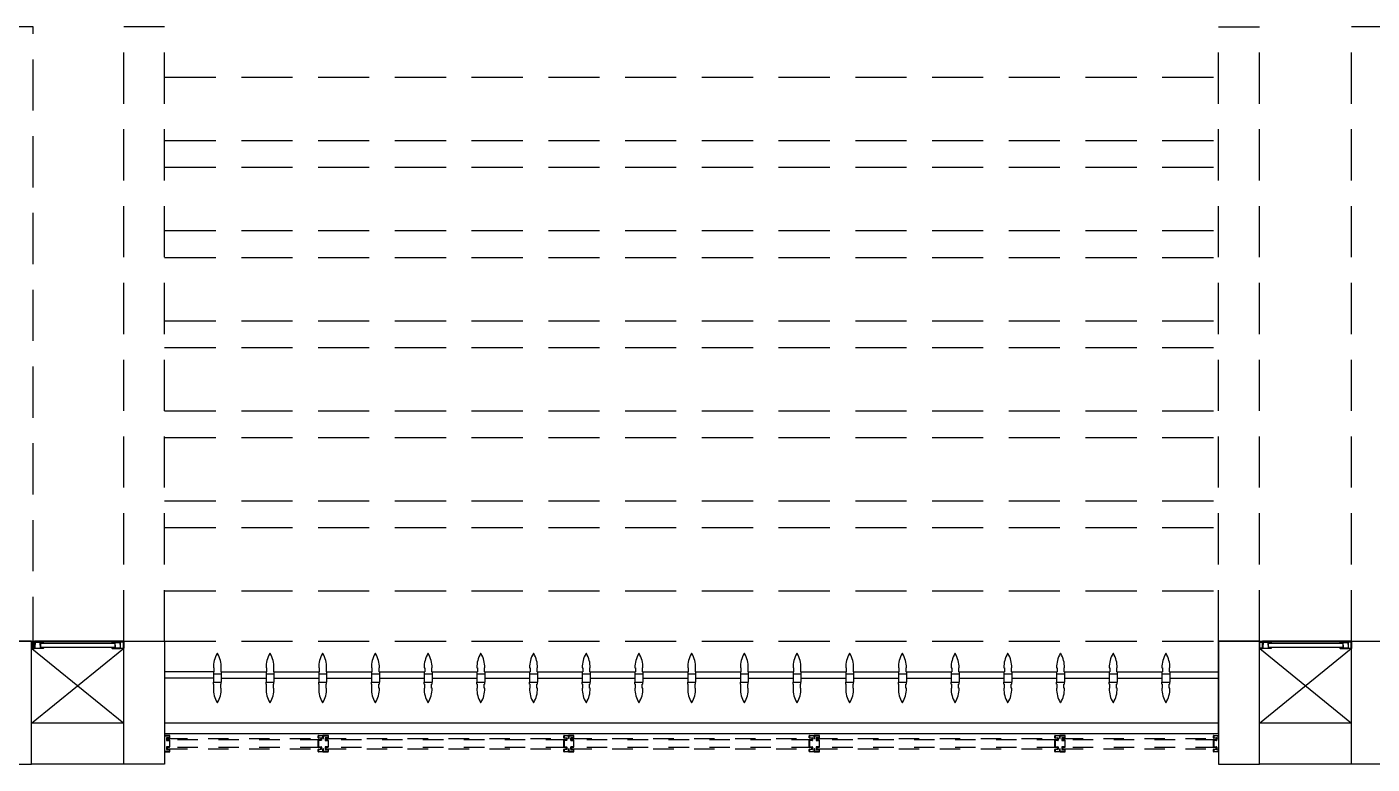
# Model space of a CAD drawing. Header units: millimetres. Extents: x 2801 to 3319, y 1187 to 1422.
# Drawn here: x 3045.7 to 3052.27, y 1357.4 to 1361 of the extents above; entities that cross this region are included whole.
import ezdxf

# ---------------------------------------------------------------- set-up
doc = ezdxf.new("R2010")
doc.units = ezdxf.units.MM
doc.linetypes.add('HIDDEN', pattern=[0.375, 0.25, -0.125])
for name, color, linetype in [('AR- ALV1', 235, 'Continuous'), ('AR-ALV', 2, 'Continuous'), ('AR-BRISES', 1, 'Continuous'), ('AR-ESQ', 1, 'Continuous'), ('AR-ESTC', 3, 'Continuous'), ('AR-PERGOLAPROJ', 1, 'HIDDEN'), ('AR-SHAFT', 1, 'Continuous'), ('BR-PAINEL', 1, 'Continuous'), ('BR-SUPORTE', 1, 'Continuous'), ('DT-ESQ-BAGUETE-C', 2, 'Continuous'), ('DT-ESQ-PERFIL CADEIRA-C', 2, 'Continuous'), ('DT-ESQ-PERFIL CADEIRA-V', 1, 'Continuous'), ('DT-ESQ-VENEZIANA-C', 2, 'Continuous'), ('DT-ESQ-VENEZIANA-V', 2, 'Continuous'), ('DT-ESQ-VIDRO-PROJ', 1, 'HIDDEN'), ('PG-PROJ', 1, 'HIDDEN')]:
    doc.layers.add(name, color=color, linetype=linetype)

# ---------------------------------------------------------------- blocks, each defined once
blk = doc.blocks.new('EF59-P')
at = {"layer": 'DT-ESQ-VIDRO-PROJ', "ltscale": 0.1}
for points in [[(0.025, -0.1285), (0.025, -0.1385, -0.414214), (0.0235, -0.14), (0.0015, -0.14, -0.414214), (0, -0.1385), (0, -0.125), (0.0015, -0.125), (0.0015, -0.138, 0.414214), (0.002, -0.1385), (0.023, -0.1385, 0.414214), (0.0235, -0.138), (0.0235, -0.1285), (0.0105, -0.1285, -0.414214), (0.009, -0.127), (0.009, -0.117, -0.414214), (0.0105, -0.1155), (0.0235, -0.1155), (0.0235, -0.0845), (0.0105, -0.0845, -0.414214), (0.009, -0.083), (0.009, -0.073, -0.414214), (0.0105, -0.0715), (0.0235, -0.0715), (0.0235, -0.062, 0.414214), (0.023, -0.0615), (0.002, -0.0615, 0.414214), (0.0015, -0.062), (0.0015, -0.075), (0, -0.075), (0, -0.0615, -0.414214), (0.0015, -0.06), (0.0235, -0.06, -0.414214), (0.025, -0.0615), (0.025, -0.0715, -0.414214), (0.0235, -0.073), (0.0105, -0.073), (0.0105, -0.083), (0.0235, -0.083), (0.0235, -0.083, -0.414214), (0.025, -0.0845), (0.025, -0.1155, -0.414214), (0.0235, -0.117), (0.0235, -0.117), (0.0105, -0.117), (0.0105, -0.127), (0.0235, -0.127, -0.414214)], [(0.75, -0.1285), (0.75, -0.1385, 0.414214), (0.7515, -0.14), (0.7735, -0.14, 0.414214), (0.775, -0.1385), (0.775, -0.125), (0.7735, -0.125), (0.7735, -0.138, -0.414214), (0.773, -0.1385), (0.752, -0.1385, -0.414214), (0.7515, -0.138), (0.7515, -0.1285), (0.7645, -0.1285, 0.414214), (0.766, -0.127), (0.766, -0.117, 0.414214), (0.7645, -0.1155), (0.7515, -0.1155), (0.7515, -0.0845), (0.7645, -0.0845, 0.414214), (0.766, -0.083), (0.766, -0.073, 0.414214), (0.7645, -0.0715), (0.7515, -0.0715), (0.7515, -0.062, -0.414214), (0.752, -0.0615), (0.773, -0.0615, -0.414214), (0.7735, -0.062), (0.7735, -0.075), (0.775, -0.075), (0.775, -0.0615, 0.414214), (0.7735, -0.06), (0.7515, -0.06, 0.414214), (0.75, -0.0615), (0.75, -0.0715, 0.414214), (0.7515, -0.073), (0.7645, -0.073), (0.7645, -0.083), (0.7515, -0.083), (0.7515, -0.083, 0.414214), (0.75, -0.0845), (0.75, -0.1155, 0.414214), (0.7515, -0.117), (0.7515, -0.117), (0.7645, -0.117), (0.7645, -0.127), (0.7515, -0.127, 0.414214)], [(0.8, -0.1285), (0.8, -0.1385, -0.414214), (0.7985, -0.14), (0.7765, -0.14, -0.414214), (0.775, -0.1385), (0.775, -0.125), (0.7765, -0.125), (0.7765, -0.138, 0.414214), (0.777, -0.1385), (0.798, -0.1385, 0.414214), (0.7985, -0.138), (0.7985, -0.1285), (0.7855, -0.1285, -0.414214), (0.784, -0.127), (0.784, -0.117, -0.414214), (0.7855, -0.1155), (0.7985, -0.1155), (0.7985, -0.0845), (0.7855, -0.0845, -0.414214), (0.784, -0.083), (0.784, -0.073, -0.414214), (0.7855, -0.0715), (0.7985, -0.0715), (0.7985, -0.062, 0.414214), (0.798, -0.0615), (0.777, -0.0615, 0.414214), (0.7765, -0.062), (0.7765, -0.075), (0.775, -0.075), (0.775, -0.0615, -0.414214), (0.7765, -0.06), (0.7985, -0.06, -0.414214), (0.8, -0.0615), (0.8, -0.0715, -0.414214), (0.7985, -0.073), (0.7855, -0.073), (0.7855, -0.083), (0.7985, -0.083), (0.7985, -0.083, -0.414214), (0.8, -0.0845), (0.8, -0.1155, -0.414214), (0.7985, -0.117), (0.7985, -0.117), (0.7855, -0.117), (0.7855, -0.127), (0.7985, -0.127, -0.414214)], [(1.95, -0.1285), (1.95, -0.1385, 0.414214), (1.9515, -0.14), (1.9735, -0.14, 0.414214), (1.975, -0.1385), (1.975, -0.125), (1.9735, -0.125), (1.9735, -0.138, -0.414214), (1.973, -0.1385), (1.952, -0.1385, -0.414214), (1.9515, -0.138), (1.9515, -0.1285), (1.9645, -0.1285, 0.414214), (1.966, -0.127), (1.966, -0.117, 0.414214), (1.9645, -0.1155), (1.9515, -0.1155), (1.9515, -0.0845), (1.9645, -0.0845, 0.414214), (1.966, -0.083), (1.966, -0.073, 0.414214), (1.9645, -0.0715), (1.9515, -0.0715), (1.9515, -0.062, -0.414214), (1.952, -0.0615), (1.973, -0.0615, -0.414214), (1.9735, -0.062), (1.9735, -0.075), (1.975, -0.075), (1.975, -0.0615, 0.414214), (1.9735, -0.06), (1.9515, -0.06, 0.414214), (1.95, -0.0615), (1.95, -0.0715, 0.414214), (1.9515, -0.073), (1.9645, -0.073), (1.9645, -0.083), (1.9515, -0.083), (1.9515, -0.083, 0.414214), (1.95, -0.0845), (1.95, -0.1155, 0.414214), (1.9515, -0.117), (1.9515, -0.117), (1.9645, -0.117), (1.9645, -0.127), (1.9515, -0.127, 0.414214)], [(2, -0.1285), (2, -0.1385, -0.414214), (1.9985, -0.14), (1.9765, -0.14, -0.414214), (1.975, -0.1385), (1.975, -0.125), (1.9765, -0.125), (1.9765, -0.138, 0.414214), (1.977, -0.1385), (1.998, -0.1385, 0.414214), (1.9985, -0.138), (1.9985, -0.1285), (1.9855, -0.1285, -0.414214), (1.984, -0.127), (1.984, -0.117, -0.414214), (1.9855, -0.1155), (1.9985, -0.1155), (1.9985, -0.0845), (1.9855, -0.0845, -0.414214), (1.984, -0.083), (1.984, -0.073, -0.414214), (1.9855, -0.0715), (1.9985, -0.0715), (1.9985, -0.062, 0.414214), (1.998, -0.0615), (1.977, -0.0615, 0.414214), (1.9765, -0.062), (1.9765, -0.075), (1.975, -0.075), (1.975, -0.0615, -0.414214), (1.9765, -0.06), (1.9985, -0.06, -0.414214), (2, -0.0615), (2, -0.0715, -0.414214), (1.9985, -0.073), (1.9855, -0.073), (1.9855, -0.083), (1.9985, -0.083), (1.9985, -0.083, -0.414214), (2, -0.0845), (2, -0.1155, -0.414214), (1.9985, -0.117), (1.9985, -0.117), (1.9855, -0.117), (1.9855, -0.127), (1.9985, -0.127, -0.414214)], [(3.15, -0.1285), (3.15, -0.1385, 0.414214), (3.1515, -0.14), (3.1735, -0.14, 0.414214), (3.175, -0.1385), (3.175, -0.125), (3.1735, -0.125), (3.1735, -0.138, -0.414214), (3.173, -0.1385), (3.152, -0.1385, -0.414214), (3.1515, -0.138), (3.1515, -0.1285), (3.1645, -0.1285, 0.414214), (3.166, -0.127), (3.166, -0.117, 0.414214), (3.1645, -0.1155), (3.1515, -0.1155), (3.1515, -0.0845), (3.1645, -0.0845, 0.414214), (3.166, -0.083), (3.166, -0.073, 0.414214), (3.1645, -0.0715), (3.1515, -0.0715), (3.1515, -0.062, -0.414214), (3.152, -0.0615), (3.173, -0.0615, -0.414214), (3.1735, -0.062), (3.1735, -0.075), (3.175, -0.075), (3.175, -0.0615, 0.414214), (3.1735, -0.06), (3.1515, -0.06, 0.414214), (3.15, -0.0615), (3.15, -0.0715, 0.414214), (3.1515, -0.073), (3.1645, -0.073), (3.1645, -0.083), (3.1515, -0.083), (3.1515, -0.083, 0.414214), (3.15, -0.0845), (3.15, -0.1155, 0.414214), (3.1515, -0.117), (3.1515, -0.117), (3.1645, -0.117), (3.1645, -0.127), (3.1515, -0.127, 0.414214)], [(3.2, -0.1285), (3.2, -0.1385, -0.414214), (3.1985, -0.14), (3.1765, -0.14, -0.414214), (3.175, -0.1385), (3.175, -0.125), (3.1765, -0.125), (3.1765, -0.138, 0.414214), (3.177, -0.1385), (3.198, -0.1385, 0.414214), (3.1985, -0.138), (3.1985, -0.1285), (3.1855, -0.1285, -0.414214), (3.184, -0.127), (3.184, -0.117, -0.414214), (3.1855, -0.1155), (3.1985, -0.1155), (3.1985, -0.0845), (3.1855, -0.0845, -0.414214), (3.184, -0.083), (3.184, -0.073, -0.414214), (3.1855, -0.0715), (3.1985, -0.0715), (3.1985, -0.062, 0.414214), (3.198, -0.0615), (3.177, -0.0615, 0.414214), (3.1765, -0.062), (3.1765, -0.075), (3.175, -0.075), (3.175, -0.0615, -0.414214), (3.1765, -0.06), (3.1985, -0.06, -0.414214), (3.2, -0.0615), (3.2, -0.0715, -0.414214), (3.1985, -0.073), (3.1855, -0.073), (3.1855, -0.083), (3.1985, -0.083), (3.1985, -0.083, -0.414214), (3.2, -0.0845), (3.2, -0.1155, -0.414214), (3.1985, -0.117), (3.1985, -0.117), (3.1855, -0.117), (3.1855, -0.127), (3.1985, -0.127, -0.414214)], [(4.35, -0.1285), (4.35, -0.1385, 0.414214), (4.3515, -0.14), (4.3735, -0.14, 0.414214), (4.375, -0.1385), (4.375, -0.125), (4.3735, -0.125), (4.3735, -0.138, -0.414214), (4.373, -0.1385), (4.352, -0.1385, -0.414214), (4.3515, -0.138), (4.3515, -0.1285), (4.3645, -0.1285, 0.414214), (4.366, -0.127), (4.366, -0.117, 0.414214), (4.3645, -0.1155), (4.3515, -0.1155), (4.3515, -0.0845), (4.3645, -0.0845, 0.414214), (4.366, -0.083), (4.366, -0.073, 0.414214), (4.3645, -0.0715), (4.3515, -0.0715), (4.3515, -0.062, -0.414214), (4.352, -0.0615), (4.373, -0.0615, -0.414214), (4.3735, -0.062), (4.3735, -0.075), (4.375, -0.075), (4.375, -0.0615, 0.414214), (4.3735, -0.06), (4.3515, -0.06, 0.414214), (4.35, -0.0615), (4.35, -0.0715, 0.414214), (4.3515, -0.073), (4.3645, -0.073), (4.3645, -0.083), (4.3515, -0.083), (4.3515, -0.083, 0.414214), (4.35, -0.0845), (4.35, -0.1155, 0.414214), (4.3515, -0.117), (4.3515, -0.117), (4.3645, -0.117), (4.3645, -0.127), (4.3515, -0.127, 0.414214)], [(4.4, -0.1285), (4.4, -0.1385, -0.414214), (4.3985, -0.14), (4.3765, -0.14, -0.414214), (4.375, -0.1385), (4.375, -0.125), (4.3765, -0.125), (4.3765, -0.138, 0.414214), (4.377, -0.1385), (4.398, -0.1385, 0.414214), (4.3985, -0.138), (4.3985, -0.1285), (4.3855, -0.1285, -0.414214), (4.384, -0.127), (4.384, -0.117, -0.414214), (4.3855, -0.1155), (4.3985, -0.1155), (4.3985, -0.0845), (4.3855, -0.0845, -0.414214), (4.384, -0.083), (4.384, -0.073, -0.414214), (4.3855, -0.0715), (4.3985, -0.0715), (4.3985, -0.062, 0.414214), (4.398, -0.0615), (4.377, -0.0615, 0.414214), (4.3765, -0.062), (4.3765, -0.075), (4.375, -0.075), (4.375, -0.0615, -0.414214), (4.3765, -0.06), (4.3985, -0.06, -0.414214), (4.4, -0.0615), (4.4, -0.0715, -0.414214), (4.3985, -0.073), (4.3855, -0.073), (4.3855, -0.083), (4.3985, -0.083), (4.3985, -0.083, -0.414214), (4.4, -0.0845), (4.4, -0.1155, -0.414214), (4.3985, -0.117), (4.3985, -0.117), (4.3855, -0.117), (4.3855, -0.127), (4.3985, -0.127, -0.414214)], [(5.125, -0.1285), (5.125, -0.1385, 0.414214), (5.1265, -0.14), (5.1485, -0.14, 0.414214), (5.15, -0.1385), (5.15, -0.125), (5.1485, -0.125), (5.1485, -0.138, -0.414214), (5.148, -0.1385), (5.127, -0.1385, -0.414214), (5.1265, -0.138), (5.1265, -0.1285), (5.1395, -0.1285, 0.414214), (5.141, -0.127), (5.141, -0.117, 0.414214), (5.1395, -0.1155), (5.1265, -0.1155), (5.1265, -0.0845), (5.1395, -0.0845, 0.414214), (5.141, -0.083), (5.141, -0.073, 0.414214), (5.1395, -0.0715), (5.1265, -0.0715), (5.1265, -0.062, -0.414214), (5.127, -0.0615), (5.148, -0.0615, -0.414214), (5.1485, -0.062), (5.1485, -0.075), (5.15, -0.075), (5.15, -0.0615, 0.414214), (5.1485, -0.06), (5.1265, -0.06, 0.414214), (5.125, -0.0615), (5.125, -0.0715, 0.414214), (5.1265, -0.073), (5.1395, -0.073), (5.1395, -0.083), (5.1265, -0.083), (5.1265, -0.083, 0.414214), (5.125, -0.0845), (5.125, -0.1155, 0.414214), (5.1265, -0.117), (5.1265, -0.117), (5.1395, -0.117), (5.1395, -0.127), (5.1265, -0.127, 0.414214)]]:
    blk.add_lwpolyline(points, format="xyb", close=True, dxfattribs=at)
for points in [[(0.7625, -0.081), (0.7625, -0.075), (0.0125, -0.075), (0.0125, -0.081)], [(0.7625, -0.119), (0.7625, -0.125), (0.0125, -0.125), (0.0125, -0.119)], [(1.9625, -0.081), (1.9625, -0.075), (0.7875, -0.075), (0.7875, -0.081)], [(1.9625, -0.119), (1.9625, -0.125), (0.7875, -0.125), (0.7875, -0.119)], [(3.1625, -0.081), (3.1625, -0.075), (1.9875, -0.075), (1.9875, -0.081)], [(3.1625, -0.119), (3.1625, -0.125), (1.9875, -0.125), (1.9875, -0.119)], [(4.3625, -0.081), (4.3625, -0.075), (3.1875, -0.075), (3.1875, -0.081)], [(4.3625, -0.119), (4.3625, -0.125), (3.1875, -0.125), (3.1875, -0.119)], [(5.1375, -0.081), (5.1375, -0.075), (4.3875, -0.075), (4.3875, -0.081)], [(5.1375, -0.119), (5.1375, -0.125), (4.3875, -0.125), (4.3875, -0.119)]]:
    blk.add_lwpolyline(points, close=True, dxfattribs=at)
blk = doc.blocks.new('BR-MODULO8')
at = {"layer": 'BR-PAINEL'}
for p, q in [((-4.9117, 0.27), (-4.9092, 0.27)), ((-4.9092, 0.27), (-4.9092, 0.25)), ((-4.8758, 0.27), (-4.8758, 0.25)), ((-4.8733, 0.27), (-4.8758, 0.27)), ((-4.6542, 0.27), (-4.6517, 0.27)), ((-4.6517, 0.27), (-4.6517, 0.25)), ((-4.6183, 0.27), (-4.6183, 0.25)), ((-4.6158, 0.27), (-4.6183, 0.27)), ((-4.3967, 0.27), (-4.3942, 0.27)), ((-4.3942, 0.27), (-4.3942, 0.25)), ((-4.3608, 0.27), (-4.3608, 0.25)), ((-4.3583, 0.27), (-4.3608, 0.27)), ((-4.1392, 0.27), (-4.1367, 0.27)), ((-4.1367, 0.27), (-4.1367, 0.25)), ((-4.1033, 0.27), (-4.1033, 0.25)), ((-4.1008, 0.27), (-4.1033, 0.27)), ((-3.8817, 0.27), (-3.8792, 0.27)), ((-3.8792, 0.27), (-3.8792, 0.25)), ((-3.8458, 0.27), (-3.8458, 0.25)), ((-3.8433, 0.27), (-3.8458, 0.27)), ((-3.6242, 0.27), (-3.6217, 0.27)), ((-3.6217, 0.27), (-3.6217, 0.25)), ((-3.5883, 0.27), (-3.5883, 0.25)), ((-3.5858, 0.27), (-3.5883, 0.27)), ((-3.3667, 0.27), (-3.3642, 0.27)), ((-3.3642, 0.27), (-3.3642, 0.25)), ((-3.3308, 0.27), (-3.3308, 0.25)), ((-3.3283, 0.27), (-3.3308, 0.27)), ((-3.1092, 0.27), (-3.1067, 0.27)), ((-3.1067, 0.27), (-3.1067, 0.25)), ((-3.0733, 0.27), (-3.0733, 0.25)), ((-3.0708, 0.27), (-3.0733, 0.27)), ((-2.8517, 0.27), (-2.8492, 0.27)), ((-2.8492, 0.27), (-2.8492, 0.25)), ((-2.8158, 0.27), (-2.8158, 0.25)), ((-2.8133, 0.27), (-2.8158, 0.27)), ((-2.5942, 0.27), (-2.5917, 0.27)), ((-2.5917, 0.27), (-2.5917, 0.25)), ((-2.5583, 0.27), (-2.5583, 0.25)), ((-2.5558, 0.27), (-2.5583, 0.27)), ((-2.3367, 0.27), (-2.3342, 0.27)), ((-2.3342, 0.27), (-2.3342, 0.25)), ((-2.3008, 0.27), (-2.3008, 0.25)), ((-2.2983, 0.27), (-2.3008, 0.27)), ((-2.0792, 0.27), (-2.0767, 0.27)), ((-2.0767, 0.27), (-2.0767, 0.25)), ((-2.0433, 0.27), (-2.0433, 0.25)), ((-2.0408, 0.27), (-2.0433, 0.27)), ((-1.8217, 0.27), (-1.8192, 0.27)), ((-1.8192, 0.27), (-1.8192, 0.25)), ((-1.7858, 0.27), (-1.7858, 0.25)), ((-1.7833, 0.27), (-1.7858, 0.27)), ((-1.5642, 0.27), (-1.5617, 0.27)), ((-1.5617, 0.27), (-1.5617, 0.25)), ((-1.5283, 0.27), (-1.5283, 0.25)), ((-1.5258, 0.27), (-1.5283, 0.27)), ((-1.3067, 0.27), (-1.3042, 0.27)), ((-1.3042, 0.27), (-1.3042, 0.25)), ((-1.2708, 0.27), (-1.2708, 0.25)), ((-1.2683, 0.27), (-1.2708, 0.27)), ((-1.0492, 0.27), (-1.0467, 0.27)), ((-1.0467, 0.27), (-1.0467, 0.25)), ((-1.0133, 0.27), (-1.0133, 0.25)), ((-1.0108, 0.27), (-1.0133, 0.27)), ((-0.7917, 0.27), (-0.7892, 0.27)), ((-0.7892, 0.27), (-0.7892, 0.25)), ((-0.7558, 0.27), (-0.7558, 0.25)), ((-0.7533, 0.27), (-0.7558, 0.27)), ((-0.5342, 0.27), (-0.5317, 0.27)), ((-0.5317, 0.27), (-0.5317, 0.25)), ((-0.4958, 0.27), (-0.4983, 0.27)), ((-0.4983, 0.27), (-0.4983, 0.25)), ((-0.2767, 0.27), (-0.2742, 0.27)), ((-0.2742, 0.27), (-0.2742, 0.25)), ((-0.2408, 0.27), (-0.2408, 0.25)), ((-0.2383, 0.27), (-0.2408, 0.27)), ((-4.9117, 0.25), (-4.9117, 0.24)), ((-4.9117, 0.25), (-4.9092, 0.25)), ((-4.9117, 0.24), (-4.8733, 0.24)), ((-4.9117, 0.24), (-4.9117, 0.2)), ((-4.9117, 0.2), (-4.8733, 0.2)), ((-4.9117, 0.19), (-4.9117, 0.2)), ((-4.8733, 0.25), (-4.8758, 0.25)), ((-4.8733, 0.25), (-4.8733, 0.24)), ((-4.8733, 0.24), (-4.8733, 0.2)), ((-4.8733, 0.19), (-4.8733, 0.2)), ((-4.6542, 0.25), (-4.6542, 0.24)), ((-4.6542, 0.25), (-4.6517, 0.25)), ((-4.6542, 0.24), (-4.6158, 0.24)), ((-4.6542, 0.24), (-4.6542, 0.2)), ((-4.6542, 0.2), (-4.6158, 0.2)), ((-4.6542, 0.19), (-4.6542, 0.2)), ((-4.6158, 0.25), (-4.6183, 0.25)), ((-4.6158, 0.25), (-4.6158, 0.24)), ((-4.6158, 0.24), (-4.6158, 0.2)), ((-4.6158, 0.19), (-4.6158, 0.2)), ((-4.3967, 0.25), (-4.3967, 0.24)), ((-4.3967, 0.25), (-4.3942, 0.25)), ((-4.3967, 0.24), (-4.3583, 0.24)), ((-4.3967, 0.24), (-4.3967, 0.2)), ((-4.3967, 0.2), (-4.3583, 0.2)), ((-4.3967, 0.19), (-4.3967, 0.2)), ((-4.3583, 0.25), (-4.3608, 0.25)), ((-4.3583, 0.25), (-4.3583, 0.24)), ((-4.3583, 0.24), (-4.3583, 0.2)), ((-4.3583, 0.19), (-4.3583, 0.2)), ((-4.1392, 0.25), (-4.1392, 0.24)), ((-4.1392, 0.25), (-4.1367, 0.25)), ((-4.1392, 0.24), (-4.1008, 0.24)), ((-4.1392, 0.24), (-4.1392, 0.2)), ((-4.1392, 0.2), (-4.1008, 0.2)), ((-4.1392, 0.19), (-4.1392, 0.2)), ((-4.1008, 0.25), (-4.1033, 0.25)), ((-4.1008, 0.25), (-4.1008, 0.24)), ((-4.1008, 0.24), (-4.1008, 0.2)), ((-4.1008, 0.19), (-4.1008, 0.2)), ((-3.8817, 0.25), (-3.8817, 0.24)), ((-3.8817, 0.25), (-3.8792, 0.25)), ((-3.8817, 0.24), (-3.8433, 0.24)), ((-3.8817, 0.24), (-3.8817, 0.2)), ((-3.8817, 0.2), (-3.8433, 0.2)), ((-3.8817, 0.19), (-3.8817, 0.2)), ((-3.8433, 0.25), (-3.8458, 0.25)), ((-3.8433, 0.25), (-3.8433, 0.24)), ((-3.8433, 0.24), (-3.8433, 0.2)), ((-3.8433, 0.19), (-3.8433, 0.2)), ((-3.6242, 0.25), (-3.6242, 0.24)), ((-3.6242, 0.25), (-3.6217, 0.25)), ((-3.6242, 0.24), (-3.5858, 0.24)), ((-3.6242, 0.24), (-3.6242, 0.2)), ((-3.6242, 0.2), (-3.5858, 0.2)), ((-3.6242, 0.19), (-3.6242, 0.2)), ((-3.5858, 0.25), (-3.5883, 0.25)), ((-3.5858, 0.25), (-3.5858, 0.24)), ((-3.5858, 0.24), (-3.5858, 0.2)), ((-3.5858, 0.19), (-3.5858, 0.2)), ((-3.3667, 0.25), (-3.3667, 0.24)), ((-3.3667, 0.25), (-3.3642, 0.25)), ((-3.3667, 0.24), (-3.3283, 0.24)), ((-3.3667, 0.24), (-3.3667, 0.2)), ((-3.3667, 0.2), (-3.3283, 0.2)), ((-3.3667, 0.19), (-3.3667, 0.2)), ((-3.3283, 0.25), (-3.3308, 0.25)), ((-3.3283, 0.25), (-3.3283, 0.24)), ((-3.3283, 0.24), (-3.3283, 0.2)), ((-3.3283, 0.19), (-3.3283, 0.2)), ((-3.1092, 0.25), (-3.1092, 0.24)), ((-3.1092, 0.25), (-3.1067, 0.25)), ((-3.1092, 0.24), (-3.0708, 0.24)), ((-3.1092, 0.24), (-3.1092, 0.2)), ((-3.1092, 0.2), (-3.0708, 0.2)), ((-3.1092, 0.19), (-3.1092, 0.2)), ((-3.0708, 0.25), (-3.0733, 0.25)), ((-3.0708, 0.25), (-3.0708, 0.24)), ((-3.0708, 0.24), (-3.0708, 0.2)), ((-3.0708, 0.19), (-3.0708, 0.2)), ((-2.8517, 0.25), (-2.8517, 0.24)), ((-2.8517, 0.25), (-2.8492, 0.25)), ((-2.8517, 0.24), (-2.8133, 0.24)), ((-2.8517, 0.24), (-2.8517, 0.2)), ((-2.8517, 0.2), (-2.8133, 0.2)), ((-2.8517, 0.19), (-2.8517, 0.2)), ((-2.8133, 0.25), (-2.8158, 0.25)), ((-2.8133, 0.25), (-2.8133, 0.24)), ((-2.8133, 0.24), (-2.8133, 0.2)), ((-2.8133, 0.19), (-2.8133, 0.2)), ((-2.5942, 0.25), (-2.5942, 0.24)), ((-2.5942, 0.25), (-2.5917, 0.25)), ((-2.5942, 0.24), (-2.5558, 0.24)), ((-2.5942, 0.24), (-2.5942, 0.2)), ((-2.5942, 0.2), (-2.5558, 0.2)), ((-2.5942, 0.19), (-2.5942, 0.2)), ((-2.5558, 0.25), (-2.5583, 0.25)), ((-2.5558, 0.25), (-2.5558, 0.24)), ((-2.5558, 0.24), (-2.5558, 0.2)), ((-2.5558, 0.19), (-2.5558, 0.2)), ((-2.3367, 0.25), (-2.3367, 0.24)), ((-2.3367, 0.25), (-2.3342, 0.25)), ((-2.3367, 0.24), (-2.2983, 0.24)), ((-2.3367, 0.24), (-2.3367, 0.2)), ((-2.3367, 0.2), (-2.2983, 0.2)), ((-2.3367, 0.19), (-2.3367, 0.2)), ((-2.2983, 0.25), (-2.3008, 0.25)), ((-2.2983, 0.25), (-2.2983, 0.24)), ((-2.2983, 0.24), (-2.2983, 0.2)), ((-2.2983, 0.19), (-2.2983, 0.2)), ((-2.0792, 0.25), (-2.0792, 0.24)), ((-2.0792, 0.25), (-2.0767, 0.25)), ((-2.0792, 0.24), (-2.0408, 0.24)), ((-2.0792, 0.24), (-2.0792, 0.2)), ((-2.0792, 0.2), (-2.0408, 0.2)), ((-2.0792, 0.19), (-2.0792, 0.2)), ((-2.0408, 0.25), (-2.0433, 0.25)), ((-2.0408, 0.25), (-2.0408, 0.24)), ((-2.0408, 0.24), (-2.0408, 0.2)), ((-2.0408, 0.19), (-2.0408, 0.2)), ((-1.8217, 0.25), (-1.8217, 0.24)), ((-1.8217, 0.25), (-1.8192, 0.25)), ((-1.8217, 0.24), (-1.7833, 0.24)), ((-1.8217, 0.24), (-1.8217, 0.2)), ((-1.8217, 0.2), (-1.7833, 0.2)), ((-1.8217, 0.19), (-1.8217, 0.2)), ((-1.7833, 0.25), (-1.7858, 0.25)), ((-1.7833, 0.25), (-1.7833, 0.24)), ((-1.7833, 0.24), (-1.7833, 0.2)), ((-1.7833, 0.19), (-1.7833, 0.2)), ((-1.5642, 0.25), (-1.5642, 0.24)), ((-1.5642, 0.25), (-1.5617, 0.25)), ((-1.5642, 0.24), (-1.5258, 0.24)), ((-1.5642, 0.24), (-1.5642, 0.2)), ((-1.5642, 0.2), (-1.5258, 0.2)), ((-1.5642, 0.19), (-1.5642, 0.2)), ((-1.5258, 0.25), (-1.5283, 0.25)), ((-1.5258, 0.25), (-1.5258, 0.24)), ((-1.5258, 0.24), (-1.5258, 0.2)), ((-1.5258, 0.19), (-1.5258, 0.2)), ((-1.3067, 0.25), (-1.3067, 0.24)), ((-1.3067, 0.25), (-1.3042, 0.25)), ((-1.3067, 0.24), (-1.2683, 0.24)), ((-1.3067, 0.24), (-1.3067, 0.2)), ((-1.3067, 0.2), (-1.2683, 0.2)), ((-1.3067, 0.19), (-1.3067, 0.2)), ((-1.2683, 0.25), (-1.2708, 0.25)), ((-1.2683, 0.25), (-1.2683, 0.24)), ((-1.2683, 0.24), (-1.2683, 0.2)), ((-1.2683, 0.19), (-1.2683, 0.2)), ((-1.0492, 0.25), (-1.0492, 0.24)), ((-1.0492, 0.25), (-1.0467, 0.25)), ((-1.0492, 0.24), (-1.0108, 0.24)), ((-1.0492, 0.24), (-1.0492, 0.2)), ((-1.0492, 0.2), (-1.0108, 0.2)), ((-1.0492, 0.19), (-1.0492, 0.2)), ((-1.0108, 0.25), (-1.0133, 0.25)), ((-1.0108, 0.25), (-1.0108, 0.24)), ((-1.0108, 0.24), (-1.0108, 0.2)), ((-1.0108, 0.19), (-1.0108, 0.2)), ((-0.7917, 0.25), (-0.7917, 0.24)), ((-0.7917, 0.25), (-0.7892, 0.25)), ((-0.7917, 0.24), (-0.7533, 0.24)), ((-0.7917, 0.24), (-0.7917, 0.2)), ((-0.7917, 0.2), (-0.7533, 0.2)), ((-0.7917, 0.19), (-0.7917, 0.2)), ((-0.7533, 0.25), (-0.7558, 0.25)), ((-0.7533, 0.25), (-0.7533, 0.24)), ((-0.7533, 0.24), (-0.7533, 0.2)), ((-0.7533, 0.19), (-0.7533, 0.2)), ((-0.5342, 0.25), (-0.5317, 0.25)), ((-0.5342, 0.25), (-0.5342, 0.24)), ((-0.5342, 0.24), (-0.5342, 0.2)), ((-0.5342, 0.24), (-0.4958, 0.24)), ((-0.5342, 0.19), (-0.5342, 0.2)), ((-0.5342, 0.2), (-0.4958, 0.2)), ((-0.4958, 0.25), (-0.4983, 0.25)), ((-0.4958, 0.25), (-0.4958, 0.24)), ((-0.4958, 0.24), (-0.4958, 0.2)), ((-0.4958, 0.19), (-0.4958, 0.2)), ((-0.2767, 0.25), (-0.2767, 0.24)), ((-0.2767, 0.25), (-0.2742, 0.25)), ((-0.2767, 0.24), (-0.2383, 0.24)), ((-0.2767, 0.24), (-0.2767, 0.2)), ((-0.2767, 0.2), (-0.2383, 0.2)), ((-0.2767, 0.19), (-0.2767, 0.2)), ((-0.2383, 0.25), (-0.2408, 0.25)), ((-0.2383, 0.25), (-0.2383, 0.24)), ((-0.2383, 0.24), (-0.2383, 0.2)), ((-0.2383, 0.19), (-0.2383, 0.2)), ((-4.9117, 0.19), (-4.9092, 0.19)), ((-4.9117, 0.17), (-4.9092, 0.17)), ((-4.9092, 0.17), (-4.9092, 0.19)), ((-4.8733, 0.19), (-4.8758, 0.19)), ((-4.8758, 0.17), (-4.8758, 0.19)), ((-4.8733, 0.17), (-4.8758, 0.17)), ((-4.6542, 0.19), (-4.6517, 0.19)), ((-4.6542, 0.17), (-4.6517, 0.17)), ((-4.6517, 0.17), (-4.6517, 0.19)), ((-4.6158, 0.19), (-4.6183, 0.19)), ((-4.6183, 0.17), (-4.6183, 0.19)), ((-4.6158, 0.17), (-4.6183, 0.17)), ((-4.3967, 0.19), (-4.3942, 0.19)), ((-4.3967, 0.17), (-4.3942, 0.17)), ((-4.3942, 0.17), (-4.3942, 0.19)), ((-4.3583, 0.19), (-4.3608, 0.19)), ((-4.3608, 0.17), (-4.3608, 0.19)), ((-4.3583, 0.17), (-4.3608, 0.17)), ((-4.1392, 0.19), (-4.1367, 0.19)), ((-4.1392, 0.17), (-4.1367, 0.17)), ((-4.1367, 0.17), (-4.1367, 0.19)), ((-4.1008, 0.19), (-4.1033, 0.19)), ((-4.1033, 0.17), (-4.1033, 0.19)), ((-4.1008, 0.17), (-4.1033, 0.17)), ((-3.8817, 0.19), (-3.8792, 0.19)), ((-3.8817, 0.17), (-3.8792, 0.17)), ((-3.8792, 0.17), (-3.8792, 0.19)), ((-3.8433, 0.19), (-3.8458, 0.19)), ((-3.8458, 0.17), (-3.8458, 0.19)), ((-3.8433, 0.17), (-3.8458, 0.17)), ((-3.6242, 0.19), (-3.6217, 0.19)), ((-3.6242, 0.17), (-3.6217, 0.17)), ((-3.6217, 0.17), (-3.6217, 0.19)), ((-3.5858, 0.19), (-3.5883, 0.19)), ((-3.5883, 0.17), (-3.5883, 0.19)), ((-3.5858, 0.17), (-3.5883, 0.17)), ((-3.3667, 0.19), (-3.3642, 0.19)), ((-3.3667, 0.17), (-3.3642, 0.17)), ((-3.3642, 0.17), (-3.3642, 0.19)), ((-3.3283, 0.19), (-3.3308, 0.19)), ((-3.3308, 0.17), (-3.3308, 0.19)), ((-3.3283, 0.17), (-3.3308, 0.17)), ((-3.1092, 0.19), (-3.1067, 0.19)), ((-3.1092, 0.17), (-3.1067, 0.17)), ((-3.1067, 0.17), (-3.1067, 0.19)), ((-3.0708, 0.19), (-3.0733, 0.19)), ((-3.0733, 0.17), (-3.0733, 0.19)), ((-3.0708, 0.17), (-3.0733, 0.17)), ((-2.8517, 0.19), (-2.8492, 0.19)), ((-2.8517, 0.17), (-2.8492, 0.17)), ((-2.8492, 0.17), (-2.8492, 0.19)), ((-2.8133, 0.19), (-2.8158, 0.19)), ((-2.8158, 0.17), (-2.8158, 0.19)), ((-2.8133, 0.17), (-2.8158, 0.17)), ((-2.5942, 0.19), (-2.5917, 0.19)), ((-2.5942, 0.17), (-2.5917, 0.17)), ((-2.5917, 0.17), (-2.5917, 0.19)), ((-2.5558, 0.19), (-2.5583, 0.19)), ((-2.5583, 0.17), (-2.5583, 0.19)), ((-2.5558, 0.17), (-2.5583, 0.17)), ((-2.3367, 0.19), (-2.3342, 0.19)), ((-2.3367, 0.17), (-2.3342, 0.17)), ((-2.3342, 0.17), (-2.3342, 0.19)), ((-2.2983, 0.19), (-2.3008, 0.19)), ((-2.3008, 0.17), (-2.3008, 0.19)), ((-2.2983, 0.17), (-2.3008, 0.17)), ((-2.0792, 0.19), (-2.0767, 0.19)), ((-2.0792, 0.17), (-2.0767, 0.17)), ((-2.0767, 0.17), (-2.0767, 0.19)), ((-2.0408, 0.19), (-2.0433, 0.19)), ((-2.0433, 0.17), (-2.0433, 0.19)), ((-2.0408, 0.17), (-2.0433, 0.17)), ((-1.8217, 0.19), (-1.8192, 0.19)), ((-1.8217, 0.17), (-1.8192, 0.17)), ((-1.8192, 0.17), (-1.8192, 0.19)), ((-1.7833, 0.19), (-1.7858, 0.19)), ((-1.7858, 0.17), (-1.7858, 0.19)), ((-1.7833, 0.17), (-1.7858, 0.17)), ((-1.5642, 0.19), (-1.5617, 0.19)), ((-1.5642, 0.17), (-1.5617, 0.17)), ((-1.5617, 0.17), (-1.5617, 0.19)), ((-1.5258, 0.19), (-1.5283, 0.19)), ((-1.5283, 0.17), (-1.5283, 0.19)), ((-1.5258, 0.17), (-1.5283, 0.17)), ((-1.3067, 0.19), (-1.3042, 0.19)), ((-1.3067, 0.17), (-1.3042, 0.17)), ((-1.3042, 0.17), (-1.3042, 0.19)), ((-1.2683, 0.19), (-1.2708, 0.19)), ((-1.2708, 0.17), (-1.2708, 0.19)), ((-1.2683, 0.17), (-1.2708, 0.17)), ((-1.0492, 0.19), (-1.0467, 0.19)), ((-1.0492, 0.17), (-1.0467, 0.17)), ((-1.0467, 0.17), (-1.0467, 0.19)), ((-1.0108, 0.19), (-1.0133, 0.19)), ((-1.0133, 0.17), (-1.0133, 0.19)), ((-1.0108, 0.17), (-1.0133, 0.17)), ((-0.7917, 0.19), (-0.7892, 0.19)), ((-0.7917, 0.17), (-0.7892, 0.17)), ((-0.7892, 0.17), (-0.7892, 0.19)), ((-0.7533, 0.19), (-0.7558, 0.19)), ((-0.7558, 0.17), (-0.7558, 0.19)), ((-0.7533, 0.17), (-0.7558, 0.17)), ((-0.5342, 0.19), (-0.5317, 0.19)), ((-0.5342, 0.17), (-0.5317, 0.17)), ((-0.5317, 0.17), (-0.5317, 0.19)), ((-0.4983, 0.17), (-0.4983, 0.19)), ((-0.4958, 0.19), (-0.4983, 0.19)), ((-0.4958, 0.17), (-0.4983, 0.17)), ((-0.2767, 0.19), (-0.2742, 0.19)), ((-0.2767, 0.17), (-0.2742, 0.17)), ((-0.2742, 0.17), (-0.2742, 0.19)), ((-0.2383, 0.19), (-0.2408, 0.19)), ((-0.2408, 0.17), (-0.2408, 0.19)), ((-0.2383, 0.17), (-0.2408, 0.17))]:
    blk.add_line(p, q, dxfattribs=at)
for centre, radius, start, end in [((-4.7867, 0.2739), 0.1251, 148.47206, 181.77204), ((-4.8925, 0.3387), 0.001, 37.1012, 142.8988), ((-4.9983, 0.2739), 0.1251, 358.22796, 31.52794), ((-4.5292, 0.2739), 0.1251, 148.47206, 181.77204), ((-4.635, 0.3387), 0.001, 37.1012, 142.8988), ((-4.7408, 0.2739), 0.1251, 358.22796, 31.52794), ((-4.2717, 0.2739), 0.1251, 148.47206, 181.77204), ((-4.3775, 0.3387), 0.001, 37.1012, 142.8988), ((-4.4833, 0.2739), 0.1251, 358.22796, 31.52794), ((-4.0142, 0.2739), 0.1251, 148.47206, 181.77204), ((-4.12, 0.3387), 0.001, 37.1012, 142.8988), ((-4.2258, 0.2739), 0.1251, 358.22796, 31.52794), ((-3.7567, 0.2739), 0.1251, 148.47206, 181.77204), ((-3.8625, 0.3387), 0.001, 37.1012, 142.8988), ((-3.9683, 0.2739), 0.1251, 358.22796, 31.52794), ((-3.4992, 0.2739), 0.1251, 148.47206, 181.77204), ((-3.605, 0.3387), 0.001, 37.1012, 142.8988), ((-3.7108, 0.2739), 0.1251, 358.22796, 31.52794), ((-3.2417, 0.2739), 0.1251, 148.47206, 181.77204), ((-3.3475, 0.3387), 0.001, 37.1012, 142.8988), ((-3.4533, 0.2739), 0.1251, 358.22796, 31.52794), ((-2.9842, 0.2739), 0.1251, 148.47206, 181.77204), ((-3.09, 0.3387), 0.001, 37.1012, 142.8988), ((-3.1958, 0.2739), 0.1251, 358.22796, 31.52794), ((-2.7267, 0.2739), 0.1251, 148.47206, 181.77204), ((-2.8325, 0.3387), 0.001, 37.1012, 142.8988), ((-2.9383, 0.2739), 0.1251, 358.22796, 31.52794), ((-2.4692, 0.2739), 0.1251, 148.47206, 181.77204), ((-2.575, 0.3387), 0.001, 37.1012, 142.8988), ((-2.6808, 0.2739), 0.1251, 358.22796, 31.52794), ((-2.2117, 0.2739), 0.1251, 148.47206, 181.77204), ((-2.3175, 0.3387), 0.001, 37.1012, 142.8988), ((-2.4233, 0.2739), 0.1251, 358.22796, 31.52794), ((-1.9542, 0.2739), 0.1251, 148.47206, 181.77204), ((-2.06, 0.3387), 0.001, 37.1012, 142.8988), ((-2.1658, 0.2739), 0.1251, 358.22796, 31.52794), ((-1.6967, 0.2739), 0.1251, 148.47206, 181.77204), ((-1.8025, 0.3387), 0.001, 37.1012, 142.8988), ((-1.9083, 0.2739), 0.1251, 358.22796, 31.52794), ((-1.4392, 0.2739), 0.1251, 148.47206, 181.77204), ((-1.545, 0.3387), 0.001, 37.1012, 142.8988), ((-1.6508, 0.2739), 0.1251, 358.22796, 31.52794), ((-1.1817, 0.2739), 0.1251, 148.47206, 181.77204), ((-1.2875, 0.3387), 0.001, 37.1012, 142.8988), ((-1.3933, 0.2739), 0.1251, 358.22796, 31.52794), ((-0.9242, 0.2739), 0.1251, 148.47206, 181.77204), ((-1.03, 0.3387), 0.001, 37.1012, 142.8988), ((-1.1358, 0.2739), 0.1251, 358.22796, 31.52794), ((-0.6667, 0.2739), 0.1251, 148.47206, 181.77204), ((-0.7725, 0.3387), 0.001, 37.1012, 142.8988), ((-0.8783, 0.2739), 0.1251, 358.22796, 31.52794), ((-0.4092, 0.2739), 0.1251, 148.47206, 181.77204), ((-0.515, 0.3387), 0.001, 37.1012, 142.8988), ((-0.6208, 0.2739), 0.1251, 358.22796, 31.52794), ((-0.1517, 0.2739), 0.1251, 148.47206, 181.77204), ((-0.2575, 0.3387), 0.001, 37.1012, 142.8988), ((-0.3633, 0.2739), 0.1251, 358.22796, 31.52794), ((-4.7867, 0.1661), 0.1251, 178.22796, 211.52794), ((-4.9983, 0.1661), 0.1251, 328.47206, 1.77204), ((-4.5292, 0.1661), 0.1251, 178.22796, 211.52794), ((-4.7408, 0.1661), 0.1251, 328.47206, 1.77204), ((-4.2717, 0.1661), 0.1251, 178.22796, 211.52794), ((-4.4833, 0.1661), 0.1251, 328.47206, 1.77204), ((-4.0142, 0.1661), 0.1251, 178.22796, 211.52794), ((-4.2258, 0.1661), 0.1251, 328.47206, 1.77204), ((-3.7567, 0.1661), 0.1251, 178.22796, 211.52794), ((-3.9683, 0.1661), 0.1251, 328.47206, 1.77204), ((-3.4992, 0.1661), 0.1251, 178.22796, 211.52794), ((-3.7108, 0.1661), 0.1251, 328.47206, 1.77204), ((-3.2417, 0.1661), 0.1251, 178.22796, 211.52794), ((-3.4533, 0.1661), 0.1251, 328.47206, 1.77204), ((-2.9842, 0.1661), 0.1251, 178.22796, 211.52794), ((-3.1958, 0.1661), 0.1251, 328.47206, 1.77204), ((-2.7267, 0.1661), 0.1251, 178.22796, 211.52794), ((-2.9383, 0.1661), 0.1251, 328.47206, 1.77204), ((-2.4692, 0.1661), 0.1251, 178.22796, 211.52794), ((-2.6808, 0.1661), 0.1251, 328.47206, 1.77204), ((-2.2117, 0.1661), 0.1251, 178.22796, 211.52794), ((-2.4233, 0.1661), 0.1251, 328.47206, 1.77204), ((-1.9542, 0.1661), 0.1251, 178.22796, 211.52794), ((-2.1658, 0.1661), 0.1251, 328.47206, 1.77204), ((-1.6967, 0.1661), 0.1251, 178.22796, 211.52794), ((-1.9083, 0.1661), 0.1251, 328.47206, 1.77204), ((-1.4392, 0.1661), 0.1251, 178.22796, 211.52794), ((-1.6508, 0.1661), 0.1251, 328.47206, 1.77204), ((-1.1817, 0.1661), 0.1251, 178.22796, 211.52794), ((-1.3933, 0.1661), 0.1251, 328.47206, 1.77204), ((-0.9242, 0.1661), 0.1251, 178.22796, 211.52794), ((-1.1358, 0.1661), 0.1251, 328.47206, 1.77204), ((-0.6667, 0.1661), 0.1251, 178.22796, 211.52794), ((-0.8783, 0.1661), 0.1251, 328.47206, 1.77204), ((-0.4092, 0.1661), 0.1251, 178.22796, 211.52794), ((-0.6208, 0.1661), 0.1251, 328.47206, 1.77204), ((-0.1517, 0.1661), 0.1251, 178.22796, 211.52794), ((-0.3633, 0.1661), 0.1251, 328.47206, 1.77204), ((-4.8925, 0.1013), 0.001, 217.1012, 322.8988), ((-4.635, 0.1013), 0.001, 217.1012, 322.8988), ((-4.3775, 0.1013), 0.001, 217.1012, 322.8988), ((-4.12, 0.1013), 0.001, 217.1012, 322.8988), ((-3.8625, 0.1013), 0.001, 217.1012, 322.8988), ((-3.605, 0.1013), 0.001, 217.1012, 322.8988), ((-3.3475, 0.1013), 0.001, 217.1012, 322.8988), ((-3.09, 0.1013), 0.001, 217.1012, 322.8988), ((-2.8325, 0.1013), 0.001, 217.1012, 322.8988), ((-2.575, 0.1013), 0.001, 217.1012, 322.8988), ((-2.3175, 0.1013), 0.001, 217.1012, 322.8988), ((-2.06, 0.1013), 0.001, 217.1012, 322.8988), ((-1.8025, 0.1013), 0.001, 217.1012, 322.8988), ((-1.545, 0.1013), 0.001, 217.1012, 322.8988), ((-1.2875, 0.1013), 0.001, 217.1012, 322.8988), ((-1.03, 0.1013), 0.001, 217.1012, 322.8988), ((-0.7725, 0.1013), 0.001, 217.1012, 322.8988), ((-0.515, 0.1013), 0.001, 217.1012, 322.8988), ((-0.2575, 0.1013), 0.001, 217.1012, 322.8988)]:
    blk.add_arc(centre, radius, start, end, dxfattribs=at)
at = {"layer": 'BR-SUPORTE'}
for p, q in [((-4.9117, 0.25), (-5.15, 0.25)), ((-4.9117, 0.22), (-5.15, 0.22)), ((-4.8733, 0.25), (-4.6517, 0.25)), ((-4.8733, 0.22), (-4.6542, 0.22)), ((-4.6158, 0.25), (-4.3942, 0.25)), ((-4.6158, 0.22), (-4.3967, 0.22)), ((-4.3583, 0.25), (-4.1367, 0.25)), ((-4.3583, 0.22), (-4.1392, 0.22)), ((-4.1008, 0.25), (-3.8792, 0.25)), ((-4.1008, 0.22), (-3.8817, 0.22)), ((-3.8433, 0.25), (-3.6217, 0.25)), ((-3.8433, 0.22), (-3.6242, 0.22)), ((-3.5858, 0.25), (-3.3642, 0.25)), ((-3.5858, 0.22), (-3.3667, 0.22)), ((-3.3283, 0.25), (-3.1067, 0.25)), ((-3.3283, 0.22), (-3.1092, 0.22)), ((-3.0708, 0.25), (-2.8492, 0.25)), ((-3.0708, 0.22), (-2.8517, 0.22)), ((-2.8133, 0.25), (-2.5917, 0.25)), ((-2.8133, 0.22), (-2.5942, 0.22)), ((-2.5558, 0.25), (-2.3342, 0.25)), ((-2.5558, 0.22), (-2.3367, 0.22)), ((-2.2983, 0.25), (-2.0767, 0.25)), ((-2.2983, 0.22), (-2.0792, 0.22)), ((-2.0408, 0.25), (-1.8192, 0.25)), ((-2.0408, 0.22), (-1.8217, 0.22)), ((-1.7833, 0.25), (-1.5617, 0.25)), ((-1.7833, 0.22), (-1.5642, 0.22)), ((-1.5258, 0.25), (-1.3042, 0.25)), ((-1.5258, 0.22), (-1.3067, 0.22)), ((-1.2683, 0.25), (-1.0467, 0.25)), ((-1.2683, 0.22), (-1.0492, 0.22)), ((-1.0108, 0.25), (-0.7892, 0.25)), ((-1.0108, 0.22), (-0.7917, 0.22)), ((-0.7533, 0.25), (-0.5317, 0.25)), ((-0.7533, 0.22), (-0.5342, 0.22)), ((-0.4958, 0.25), (-0.2742, 0.25)), ((-0.4958, 0.22), (-0.2767, 0.22)), ((-0.2383, 0.25), (0, 0.25)), ((-0.2383, 0.22), (0, 0.22))]:
    blk.add_line(p, q, dxfattribs=at)
blk = doc.blocks.new('PG-MODULO1-PJ-C')
at = {"layer": 'PG-PROJ'}
for p, q in [((0.2, 3), (0, 3)), ((0, 0), (0, 3)), ((0.2, 0), (0.2, 3)), ((5.35, 3), (5.55, 3)), ((5.35, 0), (5.35, 3)), ((5.55, 0), (5.55, 3)), ((0.2, 2.7546), (5.35, 2.7546)), ((0.2, 2.4454), (5.35, 2.4454)), ((0.2, 2.3146), (5.35, 2.3146)), ((0.2, 2.0054), (5.35, 2.0054)), ((0.2, 1.8746), (5.35, 1.8746)), ((0.2, 1.5654), (5.35, 1.5654)), ((0.2, 1.4346), (5.35, 1.4346)), ((0.2, 1.1254), (5.35, 1.1254)), ((0.2, 0.9946), (5.35, 0.9946)), ((0.2, 0.6854), (5.35, 0.6854)), ((0.2, 0.5546), (5.35, 0.5546)), ((0.2, 0.2454), (5.35, 0.2454)), ((0.2, 0), (5.35, 0))]:
    blk.add_line(p, q, dxfattribs=at)
blk = doc.blocks.new('EF01C-P')
at = {"layer": 'DT-ESQ-BAGUETE-C', "ltscale": 0.1}
for points in [[(0.0015, 0.035), (0.015, 0.035), (0.015, 0.0335), (0.0015, 0.0335), (0.0015, 0.005), (0.015, 0.005), (0.015, 0.0035), (0.0015, 0.0035, -0.414214), (0, 0.005), (0, 0.0335, -0.414214)], [(0.4485, 0.035), (0.435, 0.035), (0.435, 0.0335), (0.4485, 0.0335), (0.4485, 0.005), (0.435, 0.005), (0.435, 0.0035), (0.4485, 0.0035, 0.414214), (0.45, 0.005), (0.45, 0.0335, 0.414214)]]:
    blk.add_lwpolyline(points, format="xyb", close=True, dxfattribs=at)
at = {"layer": 'DT-ESQ-PERFIL CADEIRA-C', "ltscale": 0.1}
for points in [[(0.01, 0.0015), (0.01, 0.003), (0.0015, 0.003, 1), (0.0015, 0), (0.015, 0, 0.414214), (0.0165, 0.0015), (0.0165, 0.0335), (0.043, 0.0335)], [(0.043, 0.0065), (0.018, 0.0065), (0.018, 0.0165), (0.0165, 0.0165), (0.0165, 0.0065, 0.414214), (0.018, 0.005), (0.043, 0.005), (0.0565, 0.005, 1), (0.0565, 0.008), (0.043, 0.008), (0.043, 0.02), (0.043, 0.032), (0.0565, 0.032, 1), (0.0565, 0.035), (0.043, 0.035), (0.0165, 0.035, 0.414214), (0.015, 0.0335), (0.015, 0.0015), (0.0015, 0.0015)], [(0.0415, 0.02), (0.0415, 0.032, -0.414214), (0.043, 0.0335), (0.0565, 0.0335)], [(0.0415, 0.02), (0.0415, 0.008, 0.414214), (0.043, 0.0065), (0.0565, 0.0065)], [(0.407, 0.0065), (0.432, 0.0065), (0.432, 0.0165), (0.4335, 0.0165), (0.4335, 0.0065, -0.414214), (0.432, 0.005), (0.407, 0.005), (0.3935, 0.005, -1), (0.3935, 0.008), (0.407, 0.008), (0.407, 0.02), (0.407, 0.032), (0.3935, 0.032, -1), (0.3935, 0.035), (0.407, 0.035), (0.4335, 0.035, -0.414214), (0.435, 0.0335), (0.435, 0.0015), (0.4485, 0.0015)], [(0.4085, 0.02), (0.4085, 0.032, 0.414214), (0.407, 0.0335), (0.3935, 0.0335)], [(0.4085, 0.02), (0.4085, 0.008, -0.414214), (0.407, 0.0065), (0.3935, 0.0065)], [(0.44, 0.0015), (0.44, 0.003), (0.4485, 0.003, -1), (0.4485, 0), (0.435, 0, -0.414214), (0.4335, 0.0015), (0.4335, 0.0335), (0.407, 0.0335)]]:
    blk.add_lwpolyline(points, format="xyb", dxfattribs=at)
at = {"layer": 'DT-ESQ-PERFIL CADEIRA-V', "ltscale": 0.1}
blk.add_line((0.015, 0), (0.435, 0), dxfattribs=at)
at = {"layer": 'DT-ESQ-VENEZIANA-C', "ltscale": 0.1}
for p, q in [((0.043, 0.0105), (0.407, 0.0105)), ((0.043, 0.009), (0.407, 0.009))]:
    blk.add_line(p, q, dxfattribs=at)
at = {"layer": 'DT-ESQ-VENEZIANA-V', "ltscale": 0.1}
blk.add_line((0.043, 0.031), (0.407, 0.031), dxfattribs=at)

msp = doc.modelspace()

# ---------------------------------------------------------------- linework, layer by layer
at = {"layer": 'AR- ALV1'}
for p, q in [((3045.5249, 1357.9998), (3046.3749, 1357.9998)), ((3046.3749, 1357.9998), (3046.3749, 1357.5498)), ((3051.5249, 1357.9998), (3052.3749, 1357.9998)), ((3051.5249, 1357.5498), (3051.5249, 1357.9998)), ((3046.3749, 1357.5498), (3051.5249, 1357.5498))]:
    msp.add_line(p, q, dxfattribs=at)
at = {"layer": 'AR-ALV'}
for p, q in [((3046.1749, 1357.5998), (3045.7249, 1357.5998)), ((3051.5249, 1357.5998), (3046.3749, 1357.5998)), ((3052.1749, 1357.5998), (3051.7249, 1357.5998)), ((3046.1749, 1357.3998), (3045.7249, 1357.3998)), ((3052.1749, 1357.3998), (3051.7249, 1357.3998))]:
    msp.add_line(p, q, dxfattribs=at)
at = {"layer": 'AR-ESTC'}
for points in [[(3045.7249, 1357.9998), (3045.5249, 1357.9998), (3045.5249, 1357.3998), (3045.7249, 1357.3998)], [(3046.1749, 1357.9998), (3046.3749, 1357.9998), (3046.3749, 1357.3998), (3046.1749, 1357.3998)], [(3051.7249, 1357.9998), (3051.5249, 1357.9998), (3051.5249, 1357.3998), (3051.7249, 1357.3998)], [(3052.1749, 1357.9998), (3052.3749, 1357.9998), (3052.3749, 1357.3998), (3052.1749, 1357.3998)]]:
    msp.add_lwpolyline(points, close=True, dxfattribs=at)
at = {"layer": 'AR-PERGOLAPROJ'}
for p, q in [((3045.7332, 1360.9998), (3045.5249, 1360.9998)), ((3045.7332, 1357.9663), (3045.7332, 1360.9998))]:
    msp.add_line(p, q, dxfattribs=at)
at = {"layer": 'AR-SHAFT'}
for p, q in [((3045.7249, 1357.5998), (3046.1734, 1357.9648)), ((3045.7264, 1357.9648), (3046.1749, 1357.5998)), ((3051.7249, 1357.5998), (3052.1734, 1357.9648)), ((3051.7264, 1357.9648), (3052.1749, 1357.5998))]:
    msp.add_line(p, q, dxfattribs=at)

# ---------------------------------------------------------------- block references
at = {"layer": 'AR-BRISES'}
msp.add_blockref('BR-MODULO8', (3051.5249, 1357.5998), dxfattribs=at)
at = {"layer": 'AR-ESQ', "rotation": 180}
for name, p in [('EF01C-P', (3046.1749, 1357.9998)), ('EF01C-P', (3052.1749, 1357.9998)), ('EF59-P', (3051.5249, 1357.3998))]:
    msp.add_blockref(name, p, dxfattribs=at)
at = {"layer": 'AR-PERGOLAPROJ'}
for p in [(3046.1749, 1357.9998), (3052.1749, 1357.9998)]:
    msp.add_blockref('PG-MODULO1-PJ-C', p, dxfattribs=at)

doc.saveas('drawing.dxf')
